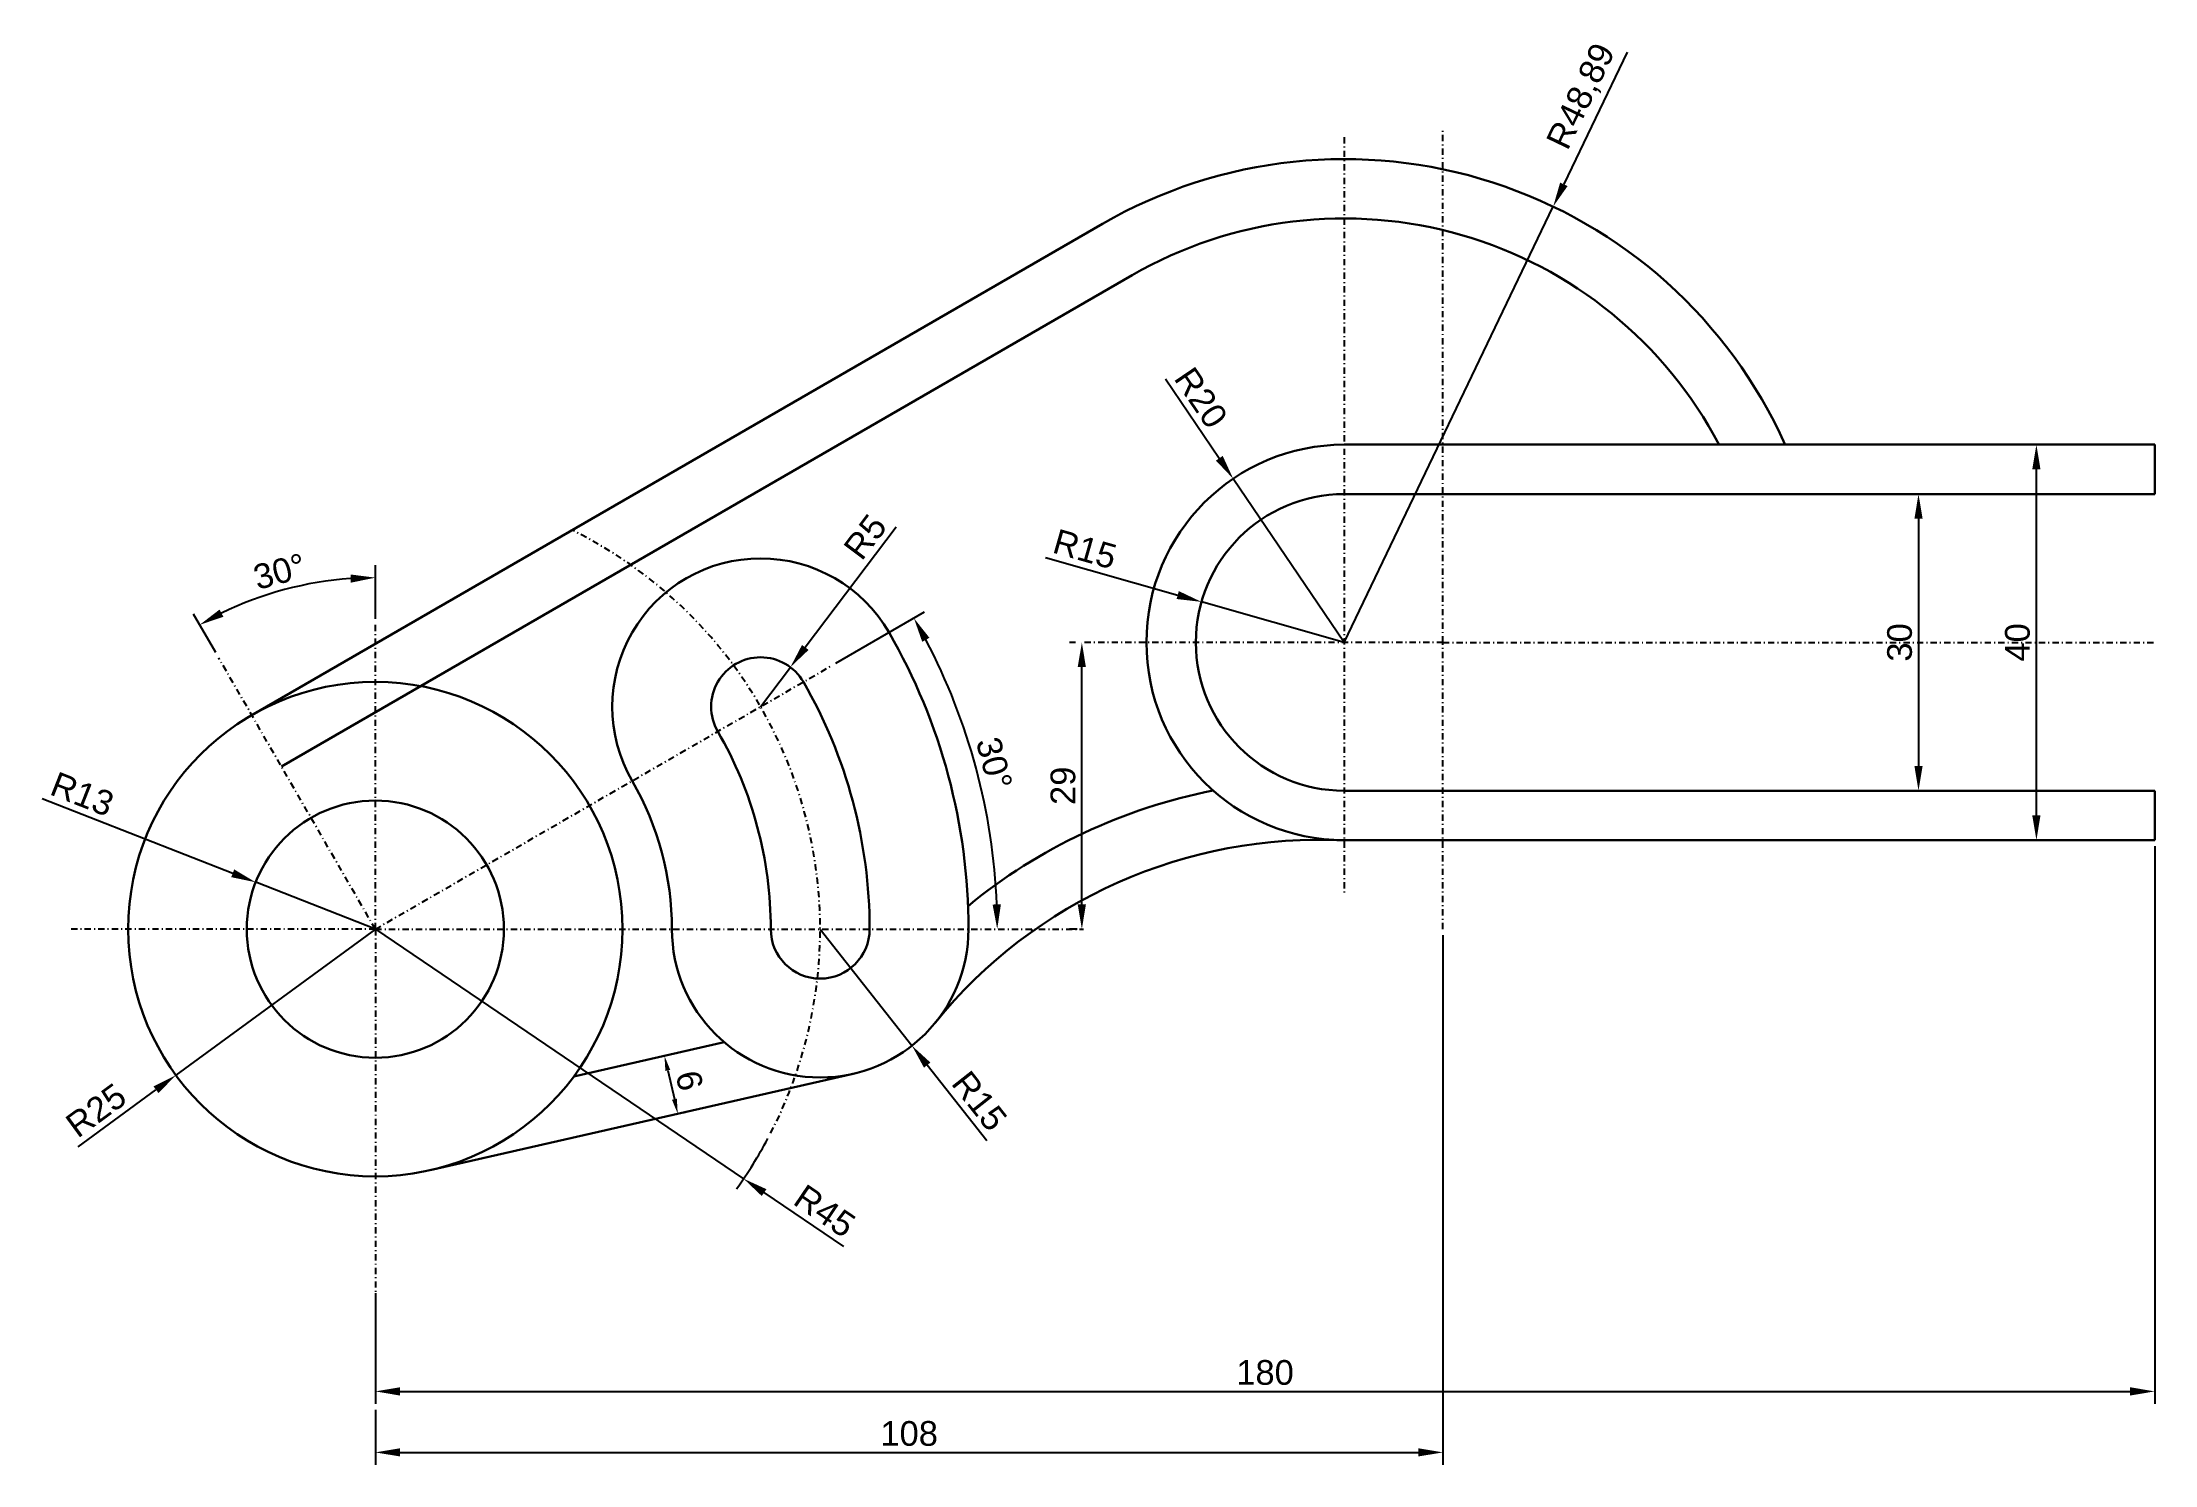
# Model space of a CAD drawing. Header units: millimetres. Extents: x -34 to 180, y -54 to 90.
import ezdxf

# ---------------------------------------------------------------- set-up
doc = ezdxf.new("R2010")
doc.units = ezdxf.units.MM
doc.header["$LTSCALE"] = 0.05
doc.linetypes.add('DASHDOT', pattern=[25.4, 12.7, -6.35, 0, -6.35])
doc.layers.add('Axe', color=1, linetype='DASHDOT')
doc.layers.add('Cote', color=7, linetype='Continuous')
doc.layers.add('Groase', color=5, linetype='Continuous', lineweight=30)
doc.styles.get("Standard").update_dxf_attribs({"font": 'Arial.ttf'})
doc.dimstyles.new('ISO-25', dxfattribs={"dimtxt": 2.5, "dimasz": 2.5, "dimexe": 1.25, "dimexo": 0.625, "dimtad": 1, "dimtxsty": 'Standard', "dimcen": 2.5, "dimadec": 0, "dimazin": 0, "dimtfac": 1, "dimtmove": 0, "dimatfit": 3, "dimfxl": 1, "dimarcsym": 0})

# ---------------------------------------------------------------- blocks, each defined once
blk = doc.blocks.new('*D4')
at = {"layer": 'Cote', "color": 0, "lineweight": -2, "transparency": 16777216}
for p, q in [((0, 31.39), (0, 36.8)), ((-16.15, 27.98), (-18.4, 31.87))]:
    blk.add_line(p, q, dxfattribs=at)
blk.add_arc((0, 0), 35.55, 94.0306, 115.9694, dxfattribs=at)
at = {"layer": 'Cote', "color": 0, "transparency": 16777216}
for points in [[(-2.51, 35.87), (-2.48, 35.04), (0, 35.55)], [(-15.37, 31.59), (-15.76, 32.32), (-17.77, 30.78)]]:
    blk.add_solid(points, dxfattribs=at)
at = {"layer": 'Defpoints', "color": 0, "transparency": 16777216}
for p in [(-6.17, 35.01), (0, 30.77), (-15.84, 27.44), (0, 0), (0, 0)]:
    blk.add_point(p, dxfattribs=at)
at = {"layer": 'Cote', "color": 0, "transparency": 16777216, "insert": (-9.69, 36.17), "char_height": 2.5, "attachment_point": 5, "rotation": 15}
blk.add_mtext('30°', dxfattribs=at)
blk = doc.blocks.new('*D5')
at = {"layer": 'Cote', "color": 0, "lineweight": -2, "transparency": 16777216}
blk.add_line((46.57, 26.89), (55.56, 32.08), dxfattribs=at)
blk.add_arc((0, 0), 62.91, 2.2771, 27.7229, dxfattribs=at)
at = {"layer": 'Cote', "color": 0, "transparency": 16777216}
for points in [[(55.32, 29.06), (56.05, 29.47), (54.48, 31.45)], [(63.28, 2.51), (62.44, 2.49), (62.91, 0)]]:
    blk.add_solid(points, dxfattribs=at)
at = {"layer": 'Defpoints', "color": 0, "transparency": 16777216}
for p in [(46.03, 26.57), (61.95, 10.92), (0, 0), (0, 0), (71.63, 0)]:
    blk.add_point(p, dxfattribs=at)
at = {"layer": 'Cote', "color": 0, "transparency": 16777216, "insert": (62.6, 16.77), "char_height": 2.5, "attachment_point": 5, "rotation": 285}
blk.add_mtext('30°', dxfattribs=at)
blk = doc.blocks.new('*D6')
at = {"layer": 'Cote', "color": 0, "lineweight": -2, "transparency": 16777216}
for p, q in [((-33.69, 13.2), (-14.43, 5.65)), ((0, 0), (-12.1, 4.74))]:
    blk.add_line(p, q, dxfattribs=at)
at = {"layer": 'Cote', "color": 0, "transparency": 16777216}
blk.add_solid([(-14.28, 6.04), (-14.58, 5.26), (-12.1, 4.74)], dxfattribs=at)
at = {"layer": 'Defpoints', "color": 0, "transparency": 16777216}
for p in [(-12.1, 4.74), (0, 0)]:
    blk.add_point(p, dxfattribs=at)
at = {"layer": 'Cote', "color": 0, "transparency": 16777216, "insert": (-29.64, 13.65), "char_height": 2.5, "attachment_point": 5, "rotation": 338.6117}
blk.add_mtext('R13', dxfattribs=at)
blk = doc.blocks.new('*D7')
at = {"layer": 'Cote', "color": 0, "lineweight": -2, "transparency": 16777216}
for p, q in [((0, 0), (-20.17, -14.77)), ((-30.05, -22), (-22.19, -16.24))]:
    blk.add_line(p, q, dxfattribs=at)
at = {"layer": 'Cote', "color": 0, "transparency": 16777216}
blk.add_solid([(-22.44, -15.91), (-21.94, -16.58), (-20.17, -14.77)], dxfattribs=at)
at = {"layer": 'Defpoints', "color": 0, "transparency": 16777216}
for p in [(0, 0), (-20.17, -14.77)]:
    blk.add_point(p, dxfattribs=at)
at = {"layer": 'Cote', "color": 0, "transparency": 16777216, "insert": (-28.25, -18.33), "char_height": 2.5, "attachment_point": 5, "rotation": 36.2079}
blk.add_mtext('R25', dxfattribs=at)
blk = doc.blocks.new('*D8')
at = {"layer": 'Cote', "color": 0, "lineweight": -2, "transparency": 16777216}
for p, q in [((0, 0), (37.25, -25.24)), ((47.39, -32.11), (39.32, -26.64))]:
    blk.add_line(p, q, dxfattribs=at)
blk.add_arc((0, 0), 45, 324.2904, 331.9105, dxfattribs=at)
at = {"layer": 'Cote', "color": 0, "transparency": 16777216}
blk.add_solid([(39.56, -26.3), (39.09, -26.99), (37.25, -25.24)], dxfattribs=at)
at = {"layer": 'Defpoints', "color": 0, "transparency": 16777216}
for p in [(0, 0), (37.25, -25.24)]:
    blk.add_point(p, dxfattribs=at)
at = {"layer": 'Cote', "color": 0, "transparency": 16777216, "insert": (45.46, -28.51), "char_height": 2.5, "attachment_point": 5, "rotation": 325.882}
blk.add_mtext('R45', dxfattribs=at)
blk = doc.blocks.new('*D9')
at = {"layer": 'Cote', "color": 0, "lineweight": -2, "transparency": 16777216}
for p, q in [((52.67, 40.65), (43.49, 28.49)), ((38.97, 22.5), (41.98, 26.49))]:
    blk.add_line(p, q, dxfattribs=at)
at = {"layer": 'Cote', "color": 0, "transparency": 16777216}
blk.add_solid([(43.16, 28.74), (43.82, 28.24), (41.98, 26.49)], dxfattribs=at)
at = {"layer": 'Defpoints', "color": 0, "transparency": 16777216}
for p in [(41.98, 26.49), (38.97, 22.5)]:
    blk.add_point(p, dxfattribs=at)
at = {"layer": 'Cote', "color": 0, "transparency": 16777216, "insert": (49.56, 39.67), "char_height": 2.5, "attachment_point": 5, "rotation": 52.9528}
blk.add_mtext('R5', dxfattribs=at)
blk = doc.blocks.new('*D10')
at = {"layer": 'Cote', "color": 0, "lineweight": -2, "transparency": 16777216}
for p, q in [((45, 0), (54.28, -11.78)), ((61.86, -21.4), (55.83, -13.75))]:
    blk.add_line(p, q, dxfattribs=at)
at = {"layer": 'Cote', "color": 0, "transparency": 16777216}
blk.add_solid([(56.15, -13.49), (55.5, -14.01), (54.28, -11.78)], dxfattribs=at)
at = {"layer": 'Defpoints', "color": 0, "transparency": 16777216}
for p in [(45, 0), (54.28, -11.78)]:
    blk.add_point(p, dxfattribs=at)
at = {"layer": 'Cote', "color": 0, "transparency": 16777216, "insert": (61.11, -17.38), "char_height": 2.5, "attachment_point": 5, "rotation": 308.2218}
blk.add_mtext('R15', dxfattribs=at)
blk = doc.blocks.new('*D13')
at = {"layer": 'Cote', "color": 0, "lineweight": -2, "transparency": 16777216}
for p, q in [((79.92, 55.66), (85.37, 47.62)), ((98, 29), (86.78, 45.55))]:
    blk.add_line(p, q, dxfattribs=at)
at = {"layer": 'Cote', "color": 0, "transparency": 16777216}
blk.add_solid([(85.72, 47.86), (85.03, 47.39), (86.78, 45.55)], dxfattribs=at)
at = {"layer": 'Defpoints', "color": 0, "transparency": 16777216}
for p in [(86.78, 45.55), (98, 29)]:
    blk.add_point(p, dxfattribs=at)
at = {"layer": 'Cote', "color": 0, "transparency": 16777216, "insert": (83.52, 53.74), "char_height": 2.5, "attachment_point": 5, "rotation": 304.1417}
blk.add_mtext('R20', dxfattribs=at)
blk = doc.blocks.new('*D14')
at = {"layer": 'Cote', "color": 0, "lineweight": -2, "transparency": 16777216}
for p, q in [((67.78, 37.59), (81.17, 33.79)), ((98, 29), (83.57, 33.1))]:
    blk.add_line(p, q, dxfattribs=at)
at = {"layer": 'Cote', "color": 0, "transparency": 16777216}
blk.add_solid([(81.28, 34.19), (81.05, 33.39), (83.57, 33.1)], dxfattribs=at)
at = {"layer": 'Defpoints', "color": 0, "transparency": 16777216}
for p in [(83.57, 33.1), (98, 29)]:
    blk.add_point(p, dxfattribs=at)
at = {"layer": 'Cote', "color": 0, "transparency": 16777216, "insert": (71.78, 38.43), "char_height": 2.5, "attachment_point": 5, "rotation": 344.1278}
blk.add_mtext('R15', dxfattribs=at)
blk = doc.blocks.new('*D15')
at = {"layer": 'Cote', "color": 0, "lineweight": -2, "transparency": 16777216}
for p, q in [((70.84, 29), (70.22, 29)), ((71.47, 2.5), (71.47, 26.5)), ((71, 0), (70.22, 0))]:
    blk.add_line(p, q, dxfattribs=at)
at = {"layer": 'Cote', "color": 0, "transparency": 16777216}
for points in [[(71.05, 26.5), (71.88, 26.5), (71.47, 29)], [(71.05, 2.5), (71.88, 2.5), (71.47, 0)]]:
    blk.add_solid(points, dxfattribs=at)
at = {"layer": 'Defpoints', "color": 0, "transparency": 16777216}
for p in [(71.47, 29), (71.47, 29), (71.63, 0)]:
    blk.add_point(p, dxfattribs=at)
at = {"layer": 'Cote', "color": 0, "transparency": 16777216, "insert": (69.57, 14.5), "char_height": 2.5, "attachment_point": 5, "rotation": 90}
blk.add_mtext('29', dxfattribs=at)
blk = doc.blocks.new('*D16')
at = {"layer": 'Cote', "color": 0, "lineweight": -2, "transparency": 16777216}
for p, q in [((108, -0.62), (108, -54.17)), ((0, -48.62), (0, -54.17)), ((2.5, -52.92), (105.5, -52.92))]:
    blk.add_line(p, q, dxfattribs=at)
at = {"layer": 'Cote', "color": 0, "transparency": 16777216}
for points in [[(2.5, -52.5), (2.5, -53.33), (0, -52.92)], [(105.5, -52.5), (105.5, -53.33), (108, -52.92)]]:
    blk.add_solid(points, dxfattribs=at)
at = {"layer": 'Defpoints', "color": 0, "transparency": 16777216}
for p in [(108, 0), (0, -48), (108, -52.92)]:
    blk.add_point(p, dxfattribs=at)
at = {"layer": 'Cote', "color": 0, "transparency": 16777216, "insert": (54, -51.02), "char_height": 2.5, "width": 0.3249, "attachment_point": 5}
blk.add_mtext('108', dxfattribs=at)
blk = doc.blocks.new('*D17')
at = {"layer": 'Cote', "color": 0, "lineweight": -2, "transparency": 16777216}
for p, q in [((180, 8.38), (180, -48)), ((0, -36.81), (0, -48)), ((2.5, -46.75), (177.5, -46.75))]:
    blk.add_line(p, q, dxfattribs=at)
at = {"layer": 'Cote', "color": 0, "transparency": 16777216}
for points in [[(2.5, -46.33), (2.5, -47.17), (0, -46.75)], [(177.5, -46.33), (177.5, -47.17), (180, -46.75)]]:
    blk.add_solid(points, dxfattribs=at)
at = {"layer": 'Defpoints', "color": 0, "transparency": 16777216}
for p in [(180, 9), (0, -36.19), (180, -46.75)]:
    blk.add_point(p, dxfattribs=at)
at = {"layer": 'Cote', "color": 0, "transparency": 16777216, "insert": (90, -44.85), "char_height": 2.5, "attachment_point": 5}
blk.add_mtext('180', dxfattribs=at)
blk = doc.blocks.new('*D18')
at = {"layer": 'Cote', "color": 0, "lineweight": -2, "transparency": 16777216}
for p, q in [((29.86, -12.68), (30.47, -12.54)), ((29.59, -14.28), (30.25, -17.21)), ((31.2, -18.53), (31.81, -18.39))]:
    blk.add_line(p, q, dxfattribs=at)
at = {"layer": 'Cote', "color": 0, "transparency": 16777216}
for points in [[(29.83, -14.23), (29.34, -14.34), (29.25, -12.82)], [(30.5, -17.15), (30.01, -17.26), (30.59, -18.67)]]:
    blk.add_solid(points, dxfattribs=at)
at = {"layer": 'Defpoints', "color": 0, "transparency": 16777216}
for p in [(29.25, -12.82), (30.59, -18.67), (30.59, -18.67)]:
    blk.add_point(p, dxfattribs=at)
at = {"layer": 'Cote', "color": 0, "transparency": 16777216, "insert": (31.77, -15.32), "char_height": 2.5, "attachment_point": 5, "rotation": 282.8396}
blk.add_mtext('6', dxfattribs=at)
blk = doc.blocks.new('*D20')
at = {"layer": 'Cote', "color": 0, "lineweight": -2, "transparency": 16777216}
for p, q in [((155.48, 44), (154.85, 44)), ((156.1, 41.5), (156.1, 16.5)), ((155.48, 14), (154.85, 14))]:
    blk.add_line(p, q, dxfattribs=at)
at = {"layer": 'Cote', "color": 0, "transparency": 16777216}
for points in [[(155.69, 41.5), (156.52, 41.5), (156.1, 44)], [(155.69, 16.5), (156.52, 16.5), (156.1, 14)]]:
    blk.add_solid(points, dxfattribs=at)
at = {"layer": 'Defpoints', "color": 0, "transparency": 16777216}
for p in [(156.1, 44), (156.1, 14), (156.1, 14)]:
    blk.add_point(p, dxfattribs=at)
at = {"layer": 'Cote', "color": 0, "transparency": 16777216, "insert": (154.2, 29), "char_height": 2.5, "attachment_point": 5, "rotation": 90}
blk.add_mtext('30', dxfattribs=at)
blk = doc.blocks.new('*D22')
at = {"layer": 'Cote', "color": 0, "lineweight": -2, "transparency": 16777216}
for p, q in [((167.4, 49), (166.78, 49)), ((168.03, 11.5), (168.03, 46.5)), ((167.4, 9), (166.78, 9))]:
    blk.add_line(p, q, dxfattribs=at)
at = {"layer": 'Cote', "color": 0, "transparency": 16777216}
for points in [[(167.61, 46.5), (168.44, 46.5), (168.03, 49)], [(167.61, 11.5), (168.44, 11.5), (168.03, 9)]]:
    blk.add_solid(points, dxfattribs=at)
at = {"layer": 'Defpoints', "color": 0, "transparency": 16777216}
for p in [(168.03, 49), (168.03, 49), (168.03, 9)]:
    blk.add_point(p, dxfattribs=at)
at = {"layer": 'Cote', "color": 0, "transparency": 16777216, "insert": (166.12, 29), "char_height": 2.5, "attachment_point": 5, "rotation": 90}
blk.add_mtext('40', dxfattribs=at)
blk = doc.blocks.new('*D24')
at = {"layer": 'Cote', "color": 0, "lineweight": -2, "transparency": 16777216}
for p, q in [((126.64, 88.7), (120.23, 75.33)), ((98, 29), (119.15, 73.08))]:
    blk.add_line(p, q, dxfattribs=at)
at = {"layer": 'Cote', "color": 0, "transparency": 16777216}
blk.add_solid([(119.85, 75.51), (120.6, 75.15), (119.15, 73.08)], dxfattribs=at)
at = {"layer": 'Defpoints', "color": 0, "transparency": 16777216}
for p in [(119.15, 73.08), (98, 29)]:
    blk.add_point(p, dxfattribs=at)
at = {"layer": 'Cote', "color": 0, "transparency": 16777216, "insert": (122.11, 84.17), "char_height": 2.5, "attachment_point": 5, "rotation": 64.3701}
blk.add_mtext('R48,89', dxfattribs=at)

msp = doc.modelspace()

# ---------------------------------------------------------------- linework, layer by layer
at = {"layer": 'Axe'}
for p, q in [((98, 80.103), (98, 3.593)), ((108, 29), (108, 80.844)), ((0, 0), (0, 30.768)), ((108, 29), (71.468, 29)), ((108, 0), (108, 29)), ((108, 29), (180, 29)), ((0, 0), (-15.841, 27.438)), ((0, 0), (46.027, 26.574)), ((0, 0), (-30.795, 0)), ((0, 0), (0, -47.999)), ((0, 0), (71.625, 0))]:
    msp.add_line(p, q, dxfattribs=at)
msp.add_arc((0, 0), 45, 332.70628, 63.74899, dxfattribs=at)
at = {"layer": 'Groase'}
for p, q in [((-12.5, 21.651), (73.557, 71.336)), ((-9.5, 16.454), (76.557, 66.14)), ((98, 49), (180, 49)), ((180, 44), (180, 49)), ((98, 44), (180, 44)), ((98, 14), (180, 14)), ((180, 14), (180, 9)), ((98, 9), (180, 9)), ((20.064, -14.914), (35.3, -11.442)), ((5.556, -24.375), (48.333, -14.625))]:
    msp.add_line(p, q, dxfattribs=at)
for radius in [25, 13]:
    msp.add_circle((0, 0), radius, dxfattribs=at)
for centre, radius, start, end in [((98, 29), 48.885, 24.14965, 120), ((98, 29), 42.885, 27.79832, 120), ((98, 29), 20, 90, 270), ((98, 29), 15, 90, 270), ((38.971, 22.5), 15, 30, 210), ((0, 0), 60, 0, 30), ((38.971, 22.5), 5, 30, 210), ((0, 0), 50, 0, 30), ((0, 0), 40, 0, 30), ((0, 0), 30, 0, 30), ((95.475, -40.954), 56, 101.03196, 129.36791), ((95.475, -40.954), 50, 87.10542, 140.94483), ((45, 0), 15, 180, 0), ((45, 0), 5, 180, 0), ((98, 29), 42.955, 222.4643, 222.83606), ((95.475, -40.954), 56, 152.35972, 152.63761)]:
    msp.add_arc(centre, radius, start, end, dxfattribs=at)

# ---------------------------------------------------------------- dimensions: what is measured, and where the dimension line sits
at = {"layer": 'Cote'}
for center, mpoint, picture, middle in [((98, 29), (119.146, 73.075), '*D24', (124.028, 83.252)), ((38.971, 22.5), (41.984, 26.491), '*D9', (51.072, 38.531)), ((98, 29), (83.572, 33.102), '*D14', (71.26, 36.603)), ((0, 0), (-12.105, 4.741), '*D6', (-30.331, 11.879))]:
    dim = msp.add_radius_dim(center=center, mpoint=mpoint, dimstyle='ISO-25', dxfattribs=at)
    dim.commit()
    dim.dimension.update_dxf_attribs({"geometry": picture, "text_midpoint": middle, "dimtype": 164})
for center, mpoint, picture, middle in [((98, 29), (86.775, 45.553), '*D13', (83.518, 53.744)), ((0, 0), (-20.172, -14.768), '*D7', (-28.251, -18.326)), ((0, 0), (37.255, -25.24), '*D8', (45.456, -28.506)), ((45, 0), (54.281, -11.784), '*D10', (61.108, -17.381))]:
    dim = msp.add_radius_dim(center=center, mpoint=mpoint, dimstyle='ISO-25', dxfattribs=at)
    dim.commit()
    dim.dimension.update_dxf_attribs({"geometry": picture, "text_midpoint": middle})
for base, p1, p2, picture, middle in [((168.026, 49), (168.026, 9), (168.026, 49), '*D22', (166.125, 29)), ((156.104, 14), (156.104, 44), (156.104, 14), '*D20', (154.202, 29)), ((71.468, 29), (71.625, 0), (71.468, 29), '*D15', (69.566, 14.5))]:
    dim = msp.add_linear_dim(base=base, p1=p1, p2=p2, angle=90, dimstyle='ISO-25', dxfattribs=at)
    dim.commit()
    dim.dimension.update_dxf_attribs({"geometry": picture, "text_midpoint": middle})
for base, line1, line2, picture, middle in [((-6.172, 35.006), ((0, 0), (0, 30.768)), ((0, 0), (-15.841, 27.438)), '*D4', (-9.692, 36.172)), ((61.954, 10.924), ((0, 0), (46.027, 26.574)), ((0, 0), (71.625, 0)), '*D5', (62.604, 16.775))]:
    dim = msp.add_angular_dim_2l(base=base, line1=line1, line2=line2, dimstyle='ISO-25', dxfattribs=at)
    dim.commit()
    dim.dimension.update_dxf_attribs({"geometry": picture, "text_midpoint": middle})
for base, p1, p2, picture, middle in [((180, -46.749), (0, -36.188), (180, 9), '*D17', (90, -44.847)), ((108, -52.918), (0, -47.999), (108, 0), '*D16', (54, -51.017))]:
    dim = msp.add_linear_dim(base=base, p1=p1, p2=p2, dimstyle='ISO-25', dxfattribs=at)
    dim.commit()
    dim.dimension.update_dxf_attribs({"geometry": picture, "text_midpoint": middle})
dim = msp.add_linear_dim(base=(30.587, -18.67), p1=(29.254, -12.82), p2=(30.587, -18.67), angle=102.83959, dimstyle='ISO-25', override={"dimasz": 1.5}, dxfattribs=at)
dim.commit()
dim.dimension.update_dxf_attribs({"geometry": '*D18', "text_midpoint": (31.774, -15.322)})

doc.saveas('drawing.dxf')
